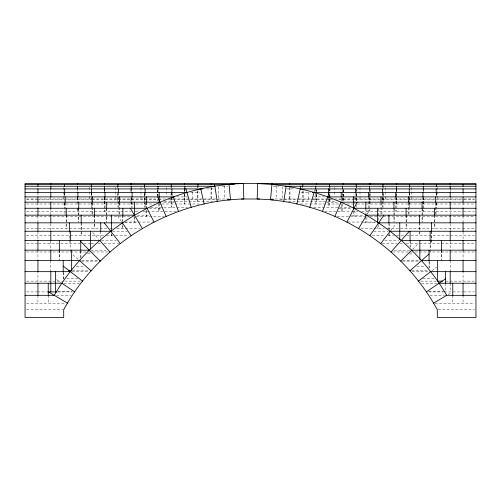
<?xml version="1.0" encoding="UTF-8"?>
<svg xmlns="http://www.w3.org/2000/svg" width="501" height="501" viewBox="0 0 501 501"><rect width="100%" height="100%" fill="white"/><g stroke="black" fill="none" stroke-linecap="round" stroke-linejoin="round"><path stroke-width="0.38" stroke-dasharray="2.5 1.88" d="M314.302 191.789L314.929 189.629M341.519 201.058L343.016 197.594M367.133 214.171L370.258 208.898M390.617 230.754L396.291 223.44M412.586 249.304L419.024 242.86M431.818 270.74L436.528 267.089M448.082 294.538L451.827 292.321M222.287 186.234L227.673 186.234M273.333 186.234L278.756 186.234M206.675 188.915L214.484 188.915M286.509 188.915L294.231 188.915M190.699 192.478L200.012 192.478M300.969 192.478L310.163 192.478M176.728 196.899L187.418 196.899M313.595 196.899L324.529 196.899M26.566 198.991L157.389 198.991M158.485 198.991L166.125 198.991M170.609 198.991L173.008 198.991M173.659 198.991L217.396 198.991M218.023 198.991L229.126 198.991M270.578 198.991L298.345 198.991M299.103 198.991L327.341 198.991M327.904 198.991L330.391 198.991M334.781 198.991L354.044 198.991M354.539 198.991L474.434 198.991M26.566 199.83L37.174 199.83M37.544 199.83L91.288 199.83M92.021 199.83L158.097 199.83M158.861 199.83L162.305 199.83M168.217 199.83L189.685 199.83M190.042 199.83L220.741 199.83M280.259 199.83L312.48 199.83M312.843 199.83L332.683 199.83M338.601 199.83L408.979 199.83M409.636 199.83L463.456 199.83M463.826 199.83L474.434 199.83M164.409 201.502L175.212 201.502M175.632 201.502L212.624 201.502M288.332 201.502L336.478 201.502M163.689 202.172L174.411 202.172M326.596 202.172L337.411 202.172M26.566 204.001L154.277 204.001M158.786 204.001L161.472 204.001M161.848 204.001L200.337 204.001M300.631 204.001L309.693 204.001M310 204.001L341.857 204.001M346.999 204.001L356.455 204.001M357.219 204.001L474.434 204.001M150.651 207.32L187.48 207.32M313.52 207.32L350.274 207.32M149.379 208.266L161.823 208.266M339.171 208.266L351.508 208.266M26.566 211.447L37.174 211.447M37.544 211.447L131.181 211.447M135.063 211.447L139.278 211.447M143.123 211.447L176.22 211.447M324.78 211.447L351.314 211.447M352.09 211.447L357.871 211.447M361.722 211.447L463.456 211.447M463.826 211.447L474.434 211.447M137.293 215.167L149.736 215.167M351.257 215.167L363.657 215.167M26.566 216.363L131.181 216.363M136.147 216.363L163.796 216.363M337.211 216.363L366.15 216.363M370.014 216.363L474.434 216.363M125.219 222.043L153.25 222.043M347.744 222.043L376.069 222.043M124.517 222.839L137.462 222.839M363.544 222.839L376.577 222.839M26.566 228.475L38.32 228.475M38.696 228.475L107.27 228.475M109.844 228.475L113.364 228.475M116.752 228.475L140.036 228.475M360.952 228.475L384.192 228.475M387.286 228.475L462.304 228.475M462.68 228.475L474.434 228.475M112.456 231.255L127.298 231.255M373.69 231.255L388.256 231.255M26.566 235.627L103.851 235.627M106.738 235.627L112.907 235.627M115.506 235.627L128.744 235.627M372.249 235.627L385.307 235.627M388.093 235.627L394.287 235.627M396.704 235.627L403.618 235.627M406.693 235.627L474.434 235.627M101.415 240.38L116.282 240.38M384.712 240.38L398.733 240.38M26.566 243.473L38.32 243.473M38.696 243.473L79.872 243.473M83.598 243.473L90.787 243.473M91.226 243.473L95.384 243.473M98.002 243.473L101.152 243.473M103.864 243.473L118.718 243.473M382.276 243.473L397.149 243.473M399.76 243.473L402.848 243.473M406.23 243.473L462.304 243.473M462.68 243.473L474.434 243.473M90.838 250.181L106.087 250.181M394.181 250.181L410.519 250.181M26.566 251.978L85.99 251.978M88.934 251.978L90.581 251.978M92.384 251.978L108.448 251.978M392.552 251.978L408.553 251.978M410.075 251.978L412.392 251.978M415.01 251.978L474.434 251.978M87.506 253.7L91.295 253.7M409.392 253.963L413.062 253.963M81.782 260.62L98.165 260.62M402.823 260.62L419.876 260.62M81.525 261.115L98.678 261.115M402.303 261.115L419.97 261.115M416.769 266.175L424.554 266.175M76.321 266.219L84.368 266.219M72.42 270.847L89.541 270.847M411.453 270.847L428.43 270.847M71.818 271.655L88.865 271.655M412.135 271.655L429.144 271.655M66.689 278.775L78.024 278.775M422.938 278.813L434.329 278.813M26.566 281.13L63.301 281.13M64.842 281.13L80.279 281.13M420.721 281.13L436.158 281.13M445.571 281.13L474.434 281.13M63.928 283.234L79.484 283.234M421.516 283.234L437.041 283.234M58.085 291.764L72.138 291.764M428.862 291.764L443.698 291.764M26.566 291.926L37.174 291.926M37.544 291.926L48.24 291.926M57.584 291.926L72.432 291.926M428.568 291.926L443.416 291.926M444.193 291.926L463.456 291.926M463.826 291.926L474.434 291.926M56.6 295.327L71.042 295.327M429.958 295.327L444.4 295.327M26.566 303.199L66.019 303.199M434.981 303.199L474.434 303.199M26.597 309.731L62.926 309.731M438.074 309.731L474.403 309.731M56.557 279.577L60.753 282.432M72.914 254.821L78.406 259.662M92.698 232.395L98.872 239.397M117.578 215.799L121.492 221.561M144.244 202.849L146.655 207.589M171.937 193.186L173.052 196.267M463.068 192.478L463.068 196.386M463.068 202.636L463.068 207.621M463.068 215.918L463.068 222.043M463.068 232.019L463.068 239.19M463.068 250.181L463.068 259.593M463.068 270.847L463.068 281.13M463.068 295.327L463.068 303.199M452.76 295.327L452.76 303.199M450.186 189.672L450.186 191.933M450.186 196.899L450.186 201.07M450.186 208.009L450.186 214.39M450.186 223.59L450.186 230.617M450.186 241.156L450.186 248.884M450.186 260.62L450.186 270.847M450.186 283.234L450.186 291.926M445.571 283.234L445.583 291.926M441.569 250.181L441.569 259.593M441.462 250.181L441.462 259.593M437.304 187.405L437.304 198.991M436.396 192.478L436.396 196.386M436.396 202.636L436.396 207.32M436.352 193.674L436.352 196.16M436.164 192.478L436.164 196.386M436.164 202.636L436.164 207.32M436.033 202.918L436.033 214.253M435.707 202.918L435.707 214.253M434.874 215.167L434.874 228.475M434.58 215.167L434.58 228.475M431.662 231.255L431.662 239.19M431.662 239.653L431.662 243.473M431.411 231.255L431.411 239.19M431.411 239.653L431.411 243.473M430.303 240.38L430.303 248.884M430.303 249.661L430.303 251.978M430.127 241.156L430.127 248.884M429.182 261.866L429.182 267.922M429.056 261.115L429.056 267.922M423.477 188.915L423.477 191.933M423.433 197.519L423.477 200.989M423.477 201.502L423.477 204.001M423.295 188.915L423.295 191.933M423.257 196.899L423.257 211.447M422.938 196.899L422.938 211.447M422.431 208.266L422.431 222.043M422.055 208.266L422.055 222.043M419.894 222.839L419.894 235.627M419.556 222.839L419.556 235.627M411.534 187.405L411.534 198.991M410.419 241.156L410.419 247.337M410.075 240.38L410.075 246.567M409.831 186.234L409.831 187.762M409.831 193.674L409.831 200.945M409.636 186.234L409.636 187.762M409.718 192.478L409.718 207.32M409.261 192.478L409.261 196.386M409.261 202.636L409.261 207.32M408.991 202.918L408.991 214.253M408.346 202.918L408.346 214.253M406.68 215.167L406.68 228.475M406.092 215.167L406.092 228.475M396.761 188.915L396.761 200.989M396.761 201.502L396.761 204.001M396.686 189.722L396.686 199.83M396.404 188.915L396.404 191.933M396.404 197.682L396.404 200.989M396.404 201.502L396.404 204.001M396.335 196.899L396.335 211.447M395.69 196.899L395.69 211.447M394.682 208.266L394.682 222.043M393.93 208.266L393.93 222.043M389.603 223.59L389.603 229.903M389.603 233.366L389.603 235.627M388.926 222.839L388.926 228.857M388.926 234.124L388.926 235.627M385.77 187.405L385.77 198.991M383.209 186.234L383.209 187.762M383.209 193.674L383.209 200.945M383.046 192.478L383.046 207.32M382.921 186.234L382.921 187.762M382.921 193.674L382.921 200.945M382.357 192.478L382.357 207.32M381.956 202.918L381.956 214.253M380.985 202.918L380.985 214.253M378.493 209.036L378.493 221.429M378.493 224.561L378.493 228.475M377.604 226.909L377.604 228.475M370.051 188.915L370.051 200.989M370.051 201.502L370.051 204.001M369.938 189.722L369.938 199.83M369.513 188.915L369.513 200.989M369.513 201.502L369.513 204.001M369.412 196.899L369.412 211.447M368.442 196.899L368.442 211.447M366.926 208.892L366.926 214.39M366.926 217.071L366.926 222.043M365.805 208.266L365.805 213.626M365.805 217.071L365.805 222.043M360.006 187.405L360.006 198.991M356.593 186.234L356.593 187.762M356.593 188.526L356.593 200.945M356.374 189.629L356.374 201.07M356.374 205.329L356.374 207.32M356.205 186.234L356.205 187.762M356.205 193.674L356.205 200.945M355.453 193.261L355.453 201.07M354.921 196.899L354.921 200.732M354.921 201.496L354.921 204.414M354.921 210.389L354.921 216.363M353.631 211.447L353.631 216.363M343.36 189.722L343.36 199.83M343.342 189.672L343.342 200.989M343.191 189.722L343.191 199.83M342.621 189.672L342.621 200.989M342.49 192.478L342.49 201.07M342.49 203.794L342.49 211.447M341.194 196.899L341.194 201.07M341.194 204.558L341.194 211.447M334.236 187.405L334.236 195.904M329.971 186.234L329.971 187.762M329.971 188.526L329.971 191.576M329.971 194.444L329.971 201.502M329.702 188.915L329.702 191.933M329.702 194.82L329.702 197.945M329.702 198.722L329.702 207.32M329.489 186.234L329.489 187.762M329.489 188.526L329.489 191.576M329.489 194.444L329.489 201.502M328.55 198.722L328.55 207.32M316.657 189.722L316.657 191.363M316.657 194.444L316.657 199.83M316.632 189.672L316.632 191.933M316.632 194.632L316.632 204.001M316.438 189.722L316.438 191.363M316.438 194.444L316.438 199.83M315.73 188.915L315.73 204.001M308.472 192.04L308.472 198.991M303.355 190.812L303.355 201.502M302.773 186.234L302.773 187.762M302.773 190.812L302.773 201.502M289.954 187.518L289.954 199.83M289.691 187.518L289.691 199.83M282.708 186.629L282.708 198.991M276.483 185.858L276.483 198.991M224.486 185.858L224.486 198.991M218.292 186.629L218.292 198.991M211.178 187.518L211.178 199.83M211.046 187.518L211.046 199.83M197.933 186.234L197.933 187.762M197.933 190.812L197.933 201.502M197.644 186.234L197.644 187.762M197.644 190.812L197.644 201.502M192.528 192.04L192.528 198.991M184.819 188.915L184.819 204.001M184.449 189.722L184.449 191.363M184.449 194.444L184.449 199.83M184.368 188.915L184.368 191.933M184.343 194.444L184.368 204.001M171.881 192.478L171.881 196.386M171.881 197.162L171.881 207.32M171.267 186.234L171.267 187.762M171.298 192.478L171.298 207.32M171.029 186.234L171.029 187.762M171.029 193.674L171.029 201.502M166.764 187.405L166.764 195.904M159.161 203.419L159.161 211.447M158.51 203.794L158.51 211.447M158.015 189.672L158.015 196.16M157.721 189.722L157.721 195.985M157.658 189.672L157.658 196.16M157.658 199.479L157.658 200.989M146.724 202.172L146.724 207.621M146.724 210.389L146.724 216.363M146.079 202.172L146.079 207.621M146.079 210.389L146.079 216.363M145.09 192.478L145.09 207.32M144.626 192.478L144.626 207.32M144.601 186.234L144.601 187.762M144.601 193.674L144.601 200.945M144.407 186.234L144.407 187.762M144.407 193.674L144.407 200.945M140.994 187.405L140.994 198.991M134.606 217.071L134.606 222.043M134.074 216.363L134.074 222.043M132.076 197.67L132.076 207.621M131.588 197.67L131.588 207.621M131.218 188.915L131.218 191.933M131.218 197.682L131.218 200.989M131.218 201.502L131.218 204.001M130.999 189.722L130.999 191.363M130.999 199.83L130.999 197.519L130.949 200.989M130.949 188.915L130.949 191.933M130.949 201.502L130.949 204.001M122.87 215.167L122.87 221.429M122.87 226.126L122.87 228.475M122.513 215.167L122.513 221.429M122.513 224.561L122.513 228.475M119.526 202.918L119.526 214.253M119.044 202.918L119.044 214.253M118.299 192.478L118.299 207.32M117.935 186.234L117.935 187.762M117.954 192.478L117.954 207.32M117.791 186.234L117.791 187.762M117.791 193.674L117.791 200.945M115.23 187.405L115.23 198.991M111.573 234.124L111.573 235.627M111.397 233.366L111.397 235.627M106.675 208.266L106.675 222.043M106.318 208.266L106.318 222.043M104.991 196.899L104.991 211.447M104.665 196.899L104.665 211.447M104.415 188.915L104.415 191.933M104.415 197.682L104.415 200.989M104.415 201.502L104.415 204.001M104.239 188.915L104.239 191.933M104.271 197.519L104.239 200.989M104.239 201.502L104.239 204.001M104.227 189.722L104.227 191.363M104.227 197.519L104.227 199.83M100.745 231.255L100.751 238.125M94.557 215.167L94.557 228.475M94.32 215.167L94.32 228.475M92.328 202.918L92.328 214.253M92.009 202.918L92.009 214.253M91.514 192.478L91.514 196.386M91.514 202.636L91.514 207.32M91.27 186.234L91.27 187.762M91.282 192.478L91.282 207.32M91.169 186.234L91.169 187.762M91.169 193.674L91.169 200.945M89.466 187.405L89.466 198.991M81.193 222.839L81.193 235.627M81.106 222.839L81.106 235.627M80.93 250.963L80.93 257.307M80.742 250.963L80.742 258.071M78.745 208.266L78.745 222.043M78.569 208.266L78.569 222.043M77.906 196.899L77.906 201.07M77.906 208.009L77.906 211.447M77.743 196.899L77.743 201.07M77.743 208.009L77.743 211.447M77.523 188.915L77.617 191.933M77.523 197.519L77.523 200.989M77.523 201.502L77.617 204.001M70.697 240.38L70.641 248.884M70.697 249.661L70.697 251.978M69.338 231.255L69.338 239.19M69.338 239.653L69.338 243.473M66.245 215.167L66.245 228.475M66.126 215.167L66.126 228.475M65.13 202.918L65.13 207.621M64.967 202.918L64.967 214.253M64.723 192.478L64.723 196.386M64.723 202.636L64.723 207.32M64.604 192.478L64.604 196.386M64.604 202.636L64.604 207.32M64.554 193.674L64.554 196.16M63.696 187.405L63.696 198.991M63.301 272.312L63.301 278.944M63.182 272.312L63.182 279.671M59.431 250.181L59.431 259.593M59.337 250.181L59.337 259.593M50.814 189.672L50.814 191.933M50.814 196.899L50.814 201.07M50.814 208.009L50.814 214.39M50.814 223.59L50.814 230.617M50.814 241.156L50.814 248.884M50.814 260.62L50.814 270.847M48.24 295.327L48.24 303.199M37.932 192.478L37.932 196.386M37.932 202.636L37.932 207.621M37.932 215.918L37.932 222.043M37.932 232.019L37.932 239.19M37.932 250.181L37.932 259.593M37.932 270.847L37.932 281.13M37.932 295.327L37.932 303.199"/><path stroke-width="0.75" d="M272.037 183.541L270.496 199.83C339.841 205.911 404.144 248.621 437.304 309.731L437.304 317.459L475.95 317.459L475.95 183.541L25.05 183.541L25.05 317.459L63.696 317.459L63.696 309.731C98.904 244.576 169.701 200.713 243.824 198.991L243.342 183.541C166.676 185.439 92.873 229.07 54.258 295.327L25.05 295.327M283.741 201.502L286.165 186.234C352.385 196.448 412.849 237.53 446.742 295.327L433.434 303.199M296.861 204.001L300.832 186.234M309.787 207.32L314.102 192.478M322.487 211.447L329.314 192.478M334.9 216.363L341.037 202.172M346.98 222.043L357.1 202.172M358.678 228.475L366.55 215.167M369.951 235.627L383.854 215.167M380.754 243.473L390.229 231.255M391.043 251.978L409.311 231.255M400.775 261.115L411.709 250.181M409.918 270.847L429.056 253.963M418.429 281.13L430.641 271.655M426.282 291.926L445.571 278.813M25.05 184.437L234.174 184.437M273.609 199.83L257.176 198.991L257.658 183.541L271.955 184.437L475.95 184.437M25.05 186.234L214.835 186.234M284.956 186.234L475.95 186.234M25.05 188.915L202.773 188.915M300.231 188.915L475.95 188.915M25.05 192.478L186.898 192.478M312.461 192.478L475.95 192.478M25.05 196.899L174.436 196.899M327.723 196.899L475.95 196.899M241.495 198.991L259.518 198.991M227.373 199.83L230.504 199.83L229.045 184.437M25.05 202.172L159.963 202.172M341.269 202.172L475.95 202.172M25.05 208.266L147.826 208.266M353.994 208.266L475.95 208.266M25.05 215.167L134.45 215.167M365.204 215.167L475.95 215.167M25.05 222.839L122.995 222.839M378.643 222.839L475.95 222.839M25.05 231.255L110.771 231.255M389.791 231.255L475.95 231.255M25.05 240.38L99.849 240.38M401.263 240.38L475.95 240.38M25.05 250.181L89.291 250.181M411.296 250.181L475.95 250.181M25.05 260.62L80.223 260.62M421.51 260.62L475.95 260.62M68.556 270.847L71.643 270.847L71.643 250.181M25.05 271.655L70.359 271.655M429.914 271.655L475.95 271.655M442.483 281.13L437.649 281.13L437.649 260.62M25.05 283.234L62.374 283.234M439.064 283.234L475.95 283.234M48.24 291.926L56.92 291.926M445.921 295.327L475.95 295.327M271.955 184.437L286.165 186.234M48.24 291.764L67.566 303.199M61.936 283.234L74.718 291.926M63.182 266.081L82.571 281.13M79.49 260.62L91.082 270.847M80.742 241.632L100.225 261.115L99.724 260.62M99.737 240.38L109.957 251.978M104.246 222.839L120.246 243.473M122.357 222.839L131.049 235.627M130.373 208.266L142.322 228.475M147.006 208.266L154.02 222.043M157.683 196.899L166.1 216.363M173.277 196.899L178.513 211.447M185.865 188.915L191.213 207.32M200.769 188.915L204.139 204.001M214.553 184.437L217.259 201.502M463.068 184.437L463.068 186.234M463.068 188.915L463.068 192.478M463.068 196.899L463.068 202.172M463.068 208.266L463.068 215.167M463.068 222.839L463.068 231.255M463.068 240.38L463.068 250.181M463.068 260.62L463.068 271.655M463.068 283.234L463.068 295.327M452.76 283.234L452.76 295.327M450.186 183.541L450.186 184.437M450.186 186.234L450.186 188.915M450.186 192.478L450.186 196.899M450.186 202.172L450.186 208.266M450.186 215.167L450.186 222.839M450.186 231.255L450.186 240.38M450.186 250.181L450.186 260.62M450.186 271.655L450.186 283.234M445.571 271.655L445.571 283.234M441.462 240.38L441.462 250.181M436.352 184.437L436.352 186.234M436.164 188.915L436.164 192.478M435.707 196.899L435.707 202.172M434.58 208.266L434.58 215.167M431.411 222.839L431.411 231.255M430.127 231.255L430.127 240.38M429.056 250.181L429.056 260.62M423.433 183.541L423.433 184.437M423.295 186.234L423.295 188.915M422.938 192.478L422.938 196.899M422.055 202.172L422.055 208.266M419.851 240.38L419.851 259.556M419.556 215.167L419.556 222.839M410.075 231.255L410.075 240.38M409.636 184.437L409.636 186.234M409.261 188.915L409.261 192.478M408.346 196.899L408.346 202.172M406.092 208.266L406.092 215.167M399.76 222.839L399.76 239.653M396.686 183.541L396.686 184.437M396.404 186.234L396.404 188.915M395.69 192.478L395.69 196.899M393.93 202.172L393.93 208.266M388.926 215.167L388.926 222.839M382.921 184.437L382.921 186.234M382.357 188.915L382.357 192.478M380.985 196.899L380.985 202.172M377.604 208.266L377.604 222.995M369.938 183.541L369.938 184.437M369.513 186.234L369.513 188.915M368.442 192.478L368.442 196.899M365.805 202.172L365.805 208.266M356.205 184.437L356.205 186.234M355.453 188.915L355.453 192.478M353.631 196.899L353.631 208.892M343.191 183.541L343.191 184.437M342.621 186.234L342.621 188.915M341.194 192.478L341.194 196.899M329.489 184.437L329.489 186.234M328.55 188.915L328.55 194.82M316.438 183.541L316.438 184.437M315.73 186.234L315.73 188.915M302.773 184.437L302.773 186.234M289.691 183.541L289.691 184.437M211.178 183.541L211.178 184.437M197.933 184.437L197.933 186.234M184.819 186.234L184.819 188.915M184.449 183.541L184.449 184.437M171.881 188.915L171.881 192.478M171.267 184.437L171.267 186.234M159.161 192.478L159.161 201.496M158.015 186.234L158.015 188.915M157.721 183.541L157.721 184.437M146.724 196.899L146.724 202.172M145.09 188.915L145.09 192.478M144.601 184.437L144.601 186.234M134.606 202.172L134.606 215.154M132.076 192.478L132.076 196.899M131.218 186.234L131.218 188.915M130.999 183.541L130.999 184.437M122.87 208.266L122.87 215.167M119.526 196.899L119.526 202.172M118.299 188.915L118.299 192.478M117.935 184.437L117.935 186.234M111.573 215.167L111.573 231.111M106.675 202.172L106.675 208.266M104.991 192.478L104.991 196.899M104.415 186.234L104.415 188.915M104.271 183.541L104.271 184.437M100.751 222.839L100.751 231.255M94.557 208.266L94.557 215.167M92.328 196.899L92.328 202.172M91.514 188.915L91.514 192.478M91.27 184.437L91.27 186.234M90.462 231.255L90.462 248.884M81.193 215.167L81.193 222.839M80.742 240.38L80.742 250.181M78.745 202.172L78.745 208.266M77.906 192.478L77.906 196.899M77.542 183.541L77.542 184.437M77.617 186.234L77.617 188.915M70.641 231.255L70.641 240.38M69.338 222.839L69.338 231.255M66.245 208.266L66.245 215.167M65.13 196.899L65.13 202.172M64.723 188.915L64.723 192.478M64.598 184.437L64.598 186.234M63.182 260.62L63.182 271.655M59.337 240.38L59.337 250.181M55.373 271.655L55.373 291.926M50.814 183.541L50.814 184.437M50.814 186.234L50.814 188.915M50.814 192.478L50.814 196.899M50.814 202.172L50.814 208.266M50.814 215.167L50.814 222.839M50.814 231.255L50.814 240.38M50.814 250.181L50.814 260.62M50.814 271.655L50.814 291.926M48.24 283.234L48.24 295.327M37.932 184.437L37.932 186.234M37.932 188.915L37.932 192.478M37.932 196.899L37.932 202.172M37.932 208.266L37.932 215.167M37.932 222.839L37.932 231.255M37.932 240.38L37.932 250.181M37.932 260.62L37.932 271.655M37.932 283.234L37.932 295.327"/></g></svg>
